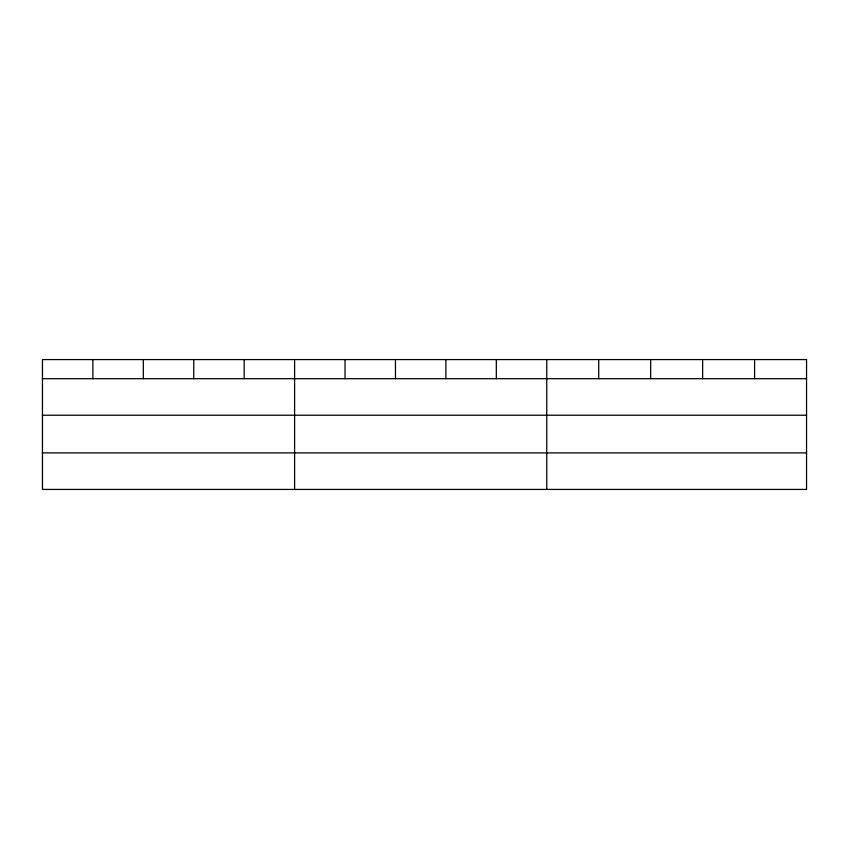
<?xml version="1.0" encoding="UTF-8"?>
<svg xmlns="http://www.w3.org/2000/svg" width="849" height="849" viewBox="0 0 849 849"><rect width="100%" height="100%" fill="white"/><g stroke="black" fill="none" stroke-linecap="round" stroke-linejoin="round"><path stroke-width="1.27" d="M42.45 378.696L806.55 378.696M42.45 415.235L806.55 415.235M42.45 452.888L806.55 452.888M754.591 359.573L754.591 378.696M702.632 359.573L702.632 378.696M650.674 359.573L650.674 378.696M598.715 359.573L598.715 378.696M546.756 359.573L546.756 489.427M496.325 359.573L496.325 378.696M445.895 359.573L445.895 378.696M395.464 359.573L395.464 378.696M345.034 359.573L345.034 378.696M294.603 359.573L294.603 489.427M244.172 359.573L244.172 378.696M193.742 359.573L193.742 378.696M143.311 359.573L143.311 378.696M92.881 359.573L92.881 378.696M806.55 359.573L42.45 359.573L42.45 489.427L806.55 489.427L806.55 359.573"/></g></svg>
